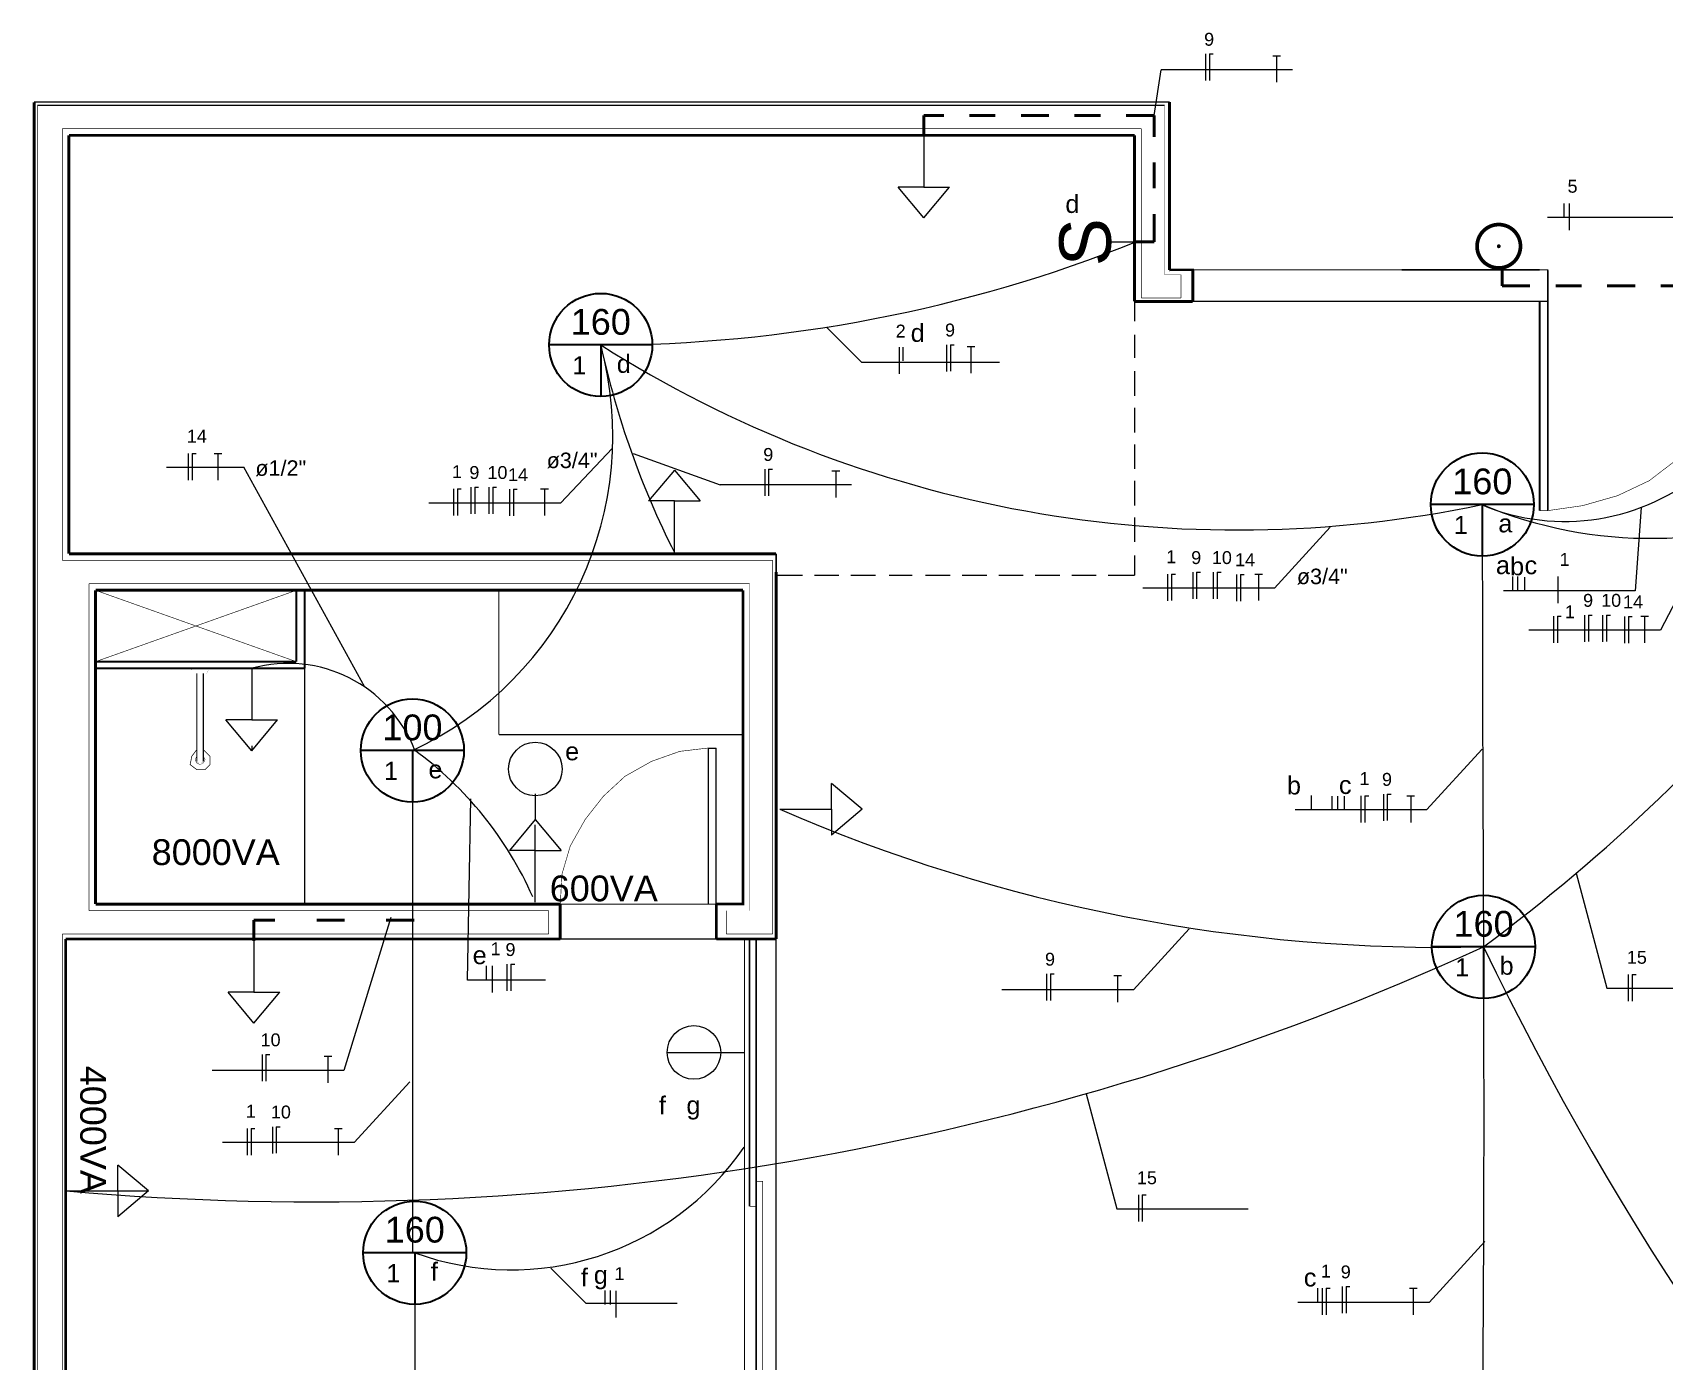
# Model space of a CAD drawing. Header units: millimetres. Extents: x 2082 to 2109.3, y 1288.2 to 1299.8.
# Drawn here: x 2082.07 to 2088.39, y 1293.4 to 1298.55 of the extents above; entities that cross this region are included whole.
import ezdxf

# ---------------------------------------------------------------- set-up
doc = ezdxf.new("R2010")
doc.units = ezdxf.units.MM
doc.header["$LTSCALE"] = 0.009
for name, pattern in [('atContinuous2', [0]), ('Parede', [30, 12, -18]), ('Piso', [18, 12, -3, 0, -3])]:
    doc.linetypes.add(name, pattern=pattern)
doc.layers.get('0').update_dxf_attribs({"color": 255, "lineweight": 5})
for name, color, linetype, lineweight in [('Circuitos', 30, 'Continuous', 5), ('Dados', 2, 'Continuous', 30), ('Dutos_Parede', 130, 'Parede', 5), ('Dutos_Piso', 140, 'Piso', 5), ('Dutos_Teto', 150, 'Continuous', 5), ('Iluminação', 3, 'Continuous', 30), ('Tomadas', 10, 'Continuous', 5)]:
    doc.layers.add(name, color=color, linetype=linetype, lineweight=lineweight)
doc.layers.add('Legenda', color=253, linetype='Continuous')
doc.styles.get("Standard").update_dxf_attribs({"font": 'Arial'})

msp = doc.modelspace()

# ---------------------------------------------------------------- linework, layer by layer
for p, q in [((2083.052554, 1298.278902), (2082.070924, 1298.278902)), ((2082.72552, 1298.266024), (2082.083852, 1298.266024)), ((2083.8308, 1298.266024), (2082.72552, 1298.266024)), ((2083.576839, 1298.278902), (2083.052554, 1298.278902)), ((2086.47506, 1298.278902), (2083.576839, 1298.278902)), ((2085.78243, 1298.266024), (2083.8308, 1298.266024)), ((2086.455743, 1298.266024), (2085.78243, 1298.266024)), ((2087.910894, 1297.628591), (2087.37648, 1297.628591)), ((2087.37648, 1297.628591), (2087.910894, 1297.628591)), ((2087.910894, 1297.628591), (2087.37648, 1297.628591))]:
    msp.add_line(p, q)
at = {"color": 0, "linetype": 'atContinuous2'}
for p, q in [((2084.685095, 1295.77424), (2084.685095, 1295.169)), ((2084.685095, 1295.77424), (2084.717289, 1295.77424)), ((2084.717289, 1295.169), (2084.717289, 1295.77424))]:
    msp.add_line(p, q, dxfattribs=at)
at = {"color": 0, "flags": 128}
for points, const_width in [([(2082.070975, 1298.278342), (2082.070975, 1292.522686)], 0.011364), ([(2086.47506, 1297.628591), (2086.47506, 1298.278902)], 0.011364), ([(2082.083852, 1298.264936), (2082.083852, 1295.053103)], 0.002273), ([(2086.455743, 1297.609275), (2086.455743, 1298.266024)], 0.002273), ([(2082.180433, 1298.175882), (2082.180433, 1296.501815)], 0.002273), ([(2086.365601, 1298.175882), (2082.180433, 1298.175882)], 0.002273), ([(2082.206188, 1298.150127), (2082.206188, 1296.52757)], 0.011364), ([(2086.339846, 1298.150127), (2082.206188, 1298.150127)], 0.011364), ([(2086.339846, 1297.506255), (2086.339846, 1298.150127)], 0.011364), ([(2086.365601, 1297.519133), (2086.365601, 1298.175882)], 0.002273), ([(2086.455743, 1297.609275), (2086.520131, 1297.609275)], 0.002273), ([(2086.47506, 1297.628591), (2086.565202, 1297.628591)], 0.009014), ([(2086.565202, 1297.506255), (2086.565202, 1297.628591), (2086.47506, 1297.628591)], 0.009014), ([(2086.47506, 1297.628591), (2086.47506, 1297.622152)], 0.000644), ([(2086.47506, 1297.628591), (2086.47506, 1297.622152)], 0.000644), ([(2086.520131, 1297.519133), (2086.520131, 1297.609275)], 0.002273), ([(2086.565202, 1297.506255), (2086.565202, 1297.628591)], 0.011364), ([(2087.37648, 1297.628591), (2086.565202, 1297.628591)], 0.004546), ([(2087.37648, 1297.628591), (2087.945142, 1297.628591)], 0.004546), ([(2087.943088, 1297.626855), (2087.943088, 1296.694977)], 0.006819), ([(2086.339846, 1297.506255), (2086.565202, 1297.506255)], 0.011364), ([(2086.339846, 1297.506255), (2086.339846, 1297.428991)], 0.004546), ([(2086.365601, 1297.519133), (2086.520131, 1297.519133)], 0.002273), ([(2086.565202, 1297.506255), (2087.37648, 1297.506255)], 0.004546), ([(2087.945142, 1297.506255), (2087.37648, 1297.506255)], 0.004546), ([(2087.910894, 1297.506255), (2087.910894, 1296.694977)], 0.006819), ([(2087.943088, 1296.694977), (2088.078301, 1296.714293), (2088.213514, 1296.752925), (2088.33585, 1296.810874), (2088.445308, 1296.894577), (2088.541889, 1296.991158), (2088.619153, 1297.107055), (2088.677102, 1297.235829), (2088.709295, 1297.364603), (2088.722173, 1297.506255)], 0.002273), ([(2086.339846, 1297.377481), (2086.339846, 1297.287339)], 0.004546), ([(2086.339846, 1297.235829), (2086.339846, 1297.139248)], 0.004546), ([(2086.339846, 1297.094177), (2086.339846, 1296.997596)], 0.004546), ([(2086.339846, 1296.952525), (2086.339846, 1296.855945)], 0.004546), ([(2086.339846, 1296.810874), (2086.339846, 1296.714293)], 0.004546), ([(2086.339846, 1296.669222), (2086.339846, 1296.572641)], 0.004546), ([(2087.943088, 1296.694977), (2087.910894, 1296.694977)], 0.003219), ([(2084.949083, 1296.52757), (2082.206188, 1296.52757)], 0.011364), ([(2084.949083, 1296.52757), (2084.949083, 1296.456744)], 0.007083), ([(2086.339846, 1296.521131), (2086.339846, 1296.443867)], 0.004546), ([(2084.936205, 1296.501815), (2082.180433, 1296.501815)], 0.002273), ([(2084.936205, 1296.501815), (2084.936205, 1295.053103)], 0.002273), ([(2084.949083, 1296.456744), (2084.949083, 1295.033787)], 0.011364), ([(2084.949083, 1296.443867), (2085.052102, 1296.443867)], 0.004546), ([(2085.097173, 1296.443867), (2085.193754, 1296.443867)], 0.004546), ([(2085.238825, 1296.443867), (2085.335406, 1296.443867)], 0.004546), ([(2085.386916, 1296.443867), (2085.477058, 1296.443867)], 0.004546), ([(2085.528568, 1296.443867), (2085.625148, 1296.443867)], 0.004546), ([(2085.67022, 1296.443867), (2085.7668, 1296.443867)], 0.004546), ([(2085.811871, 1296.443867), (2085.908452, 1296.443867)], 0.004546), ([(2085.953523, 1296.443867), (2086.050104, 1296.443867)], 0.004546), ([(2086.095175, 1296.443867), (2086.191756, 1296.443867)], 0.004546), ([(2086.236827, 1296.443867), (2086.339846, 1296.443867)], 0.004546), ([(2082.283453, 1296.411673), (2082.283453, 1295.143245)], 0.002273), ([(2084.846063, 1296.411673), (2082.283453, 1296.411673)], 0.002273), ([(2082.309208, 1296.385918), (2082.309208, 1295.169)], 0.011364), ([(2084.820308, 1296.385918), (2082.309208, 1296.385918)], 0.011364), ([(2083.088293, 1296.109053), (2082.309208, 1296.385918)], 0.002273), ([(2083.088293, 1296.385918), (2082.309208, 1296.109053)], 0.002273), ([(2083.088293, 1296.109053), (2082.309208, 1296.385918)], 0.002273), ([(2083.088293, 1296.385918), (2082.309208, 1296.109053)], 0.002273), ([(2083.088293, 1296.385918), (2083.088293, 1296.109053)], 0.006819), ([(2083.120486, 1296.385918), (2083.120486, 1296.083298)], 0.006819), ([(2083.873817, 1295.825749), (2083.873817, 1296.385918)], 0.004546), ([(2084.717289, 1295.169), (2084.820308, 1295.169), (2084.820308, 1296.385918)], 0.010302), ([(2084.846063, 1296.411673), (2084.846063, 1295.143245)], 0.002273), ([(2082.309208, 1296.109053), (2083.088293, 1296.109053)], 0.006819), ([(2082.309208, 1296.083298), (2083.120486, 1296.083298)], 0.006819), ([(2082.682653, 1296.076859), (2082.682653, 1296.083298), (2082.747041, 1296.083298), (2082.747041, 1296.076859), (2082.740602, 1296.063982), (2082.695531, 1296.063982), (2082.682653, 1296.076859)], 0.000644), ([(2082.70197, 1295.72273), (2082.70197, 1296.063982)], 0.004546), ([(2082.727724, 1296.063982), (2082.727724, 1295.72273)], 0.004546), ([(2083.120486, 1296.083298), (2083.120486, 1295.169)], 0.004546), ([(2083.120486, 1296.083298), (2083.120486, 1295.169)], 0.004546), ([(2083.873817, 1295.825749), (2084.820308, 1295.825749)], 0.004546), ([(2083.873817, 1295.825749), (2084.820308, 1295.825749)], 0.004546), ([(2082.70197, 1295.767801), (2082.682653, 1295.742046), (2082.676215, 1295.709852), (2082.70197, 1295.690536), (2082.734163, 1295.690536), (2082.753479, 1295.709852), (2082.753479, 1295.742046), (2082.727724, 1295.767801)], 0.002732), ([(2084.685095, 1295.77424), (2084.575637, 1295.761362), (2084.466179, 1295.72273), (2084.363159, 1295.664781), (2084.279456, 1295.587517), (2084.20863, 1295.497375), (2084.150682, 1295.394355), (2084.118488, 1295.284897), (2084.112049, 1295.169)], 0.002273), ([(2082.70197, 1295.742046), (2082.695531, 1295.729169), (2082.70197, 1295.716291), (2082.714847, 1295.709852), (2082.727724, 1295.716291), (2082.734163, 1295.729169), (2082.727724, 1295.742046)], 0.00144), ([(2082.70197, 1295.72273), (2082.708408, 1295.716291), (2082.721286, 1295.716291), (2082.727724, 1295.72273)], 0.000911), ([(2084.066978, 1295.143245), (2082.283453, 1295.143245)], 0.002273), ([(2084.112049, 1295.169), (2082.309208, 1295.169)], 0.011364), ([(2084.112049, 1295.169), (2082.309208, 1295.169)], 0.011364), ([(2084.112049, 1295.169), (2083.171996, 1295.169)], 0.011364), ([(2084.112049, 1295.169), (2083.171996, 1295.169)], 0.011364), ([(2084.066978, 1295.053103), (2084.066978, 1295.143245)], 0.002273), ([(2084.112049, 1295.033787), (2084.112049, 1295.169)], 0.011364), ([(2084.112049, 1295.033787), (2084.112049, 1295.169)], 0.011364), ([(2084.717289, 1295.169), (2084.112049, 1295.169)], 0.004546), ([(2084.717289, 1295.169), (2084.112049, 1295.169)], 0.004546), ([(2084.717289, 1295.169), (2084.717289, 1295.033787)], 0.011364), ([(2084.717289, 1295.169), (2084.717289, 1295.033787)], 0.011364), ([(2084.755921, 1295.143245), (2084.755921, 1295.053103)], 0.002273), ([(2082.083852, 1295.053103), (2082.083852, 1292.509809)], 0.002273), ([(2082.180433, 1295.053103), (2082.180433, 1292.509809)], 0.002273), ([(2084.066978, 1295.053103), (2082.180433, 1295.053103)], 0.002273), ([(2084.936205, 1295.053103), (2084.755921, 1295.053103)], 0.002273), ([(2082.193311, 1295.033787), (2082.193311, 1292.522686)], 0.011364), ([(2084.112049, 1295.033787), (2082.193311, 1295.033787)], 0.011364), ([(2084.112049, 1295.033787), (2082.193311, 1295.033787)], 0.011364), ([(2084.112049, 1295.033787), (2084.717289, 1295.033787)], 0.004546), ([(2084.112049, 1295.033787), (2084.717289, 1295.033787)], 0.004546), ([(2084.949083, 1295.033787), (2084.717289, 1295.033787)], 0.011364), ([(2084.826747, 1295.033787), (2084.826747, 1292.889693)], 0.004546), ([(2084.846063, 1293.997153), (2084.846063, 1295.033787)], 0.006819), ([(2084.871818, 1293.00559), (2084.871818, 1295.033787)], 0.006819), ([(2084.949083, 1295.033787), (2084.949083, 1292.889693)], 0.004546), ([(2084.871818, 1294.093734), (2084.897573, 1294.093734), (2084.897573, 1292.065537)], 0.002575), ([(2084.846063, 1293.997153), (2084.871818, 1293.997153)], 0.002575)]:
    msp.add_lwpolyline(points, dxfattribs=dict(at, const_width=const_width))
at = {"layer": 'Circuitos', "linetype": 'Continuous'}
for p, q in [((2086.615142, 1298.465843), (2086.615142, 1298.362418)), ((2086.630142, 1298.465843), (2086.630142, 1298.412647)), ((2086.630142, 1298.465843), (2086.645142, 1298.465843)), ((2086.630142, 1298.412647), (2086.630142, 1298.362647)), ((2086.875771, 1298.459082), (2086.905771, 1298.459082)), ((2086.890771, 1298.459082), (2086.890771, 1298.405886)), ((2086.415142, 1298.226855), (2086.442296, 1298.404302)), ((2086.952245, 1298.404302), (2086.442296, 1298.404302)), ((2086.890771, 1298.405886), (2086.890771, 1298.355886)), ((2088.004866, 1297.885843), (2088.004866, 1297.83413)), ((2088.024866, 1297.885843), (2088.024866, 1297.782418)), ((2087.941003, 1297.832647), (2088.450953, 1297.832647)), ((2085.145142, 1297.406855), (2085.281003, 1297.271063)), ((2085.610142, 1297.338396), (2085.610142, 1297.234971)), ((2085.625142, 1297.338396), (2085.625142, 1297.2852)), ((2085.625142, 1297.338396), (2085.640142, 1297.338396)), ((2085.690142, 1297.331635), (2085.720142, 1297.331635)), ((2085.705142, 1297.331635), (2085.705142, 1297.278439)), ((2085.281003, 1297.271063), (2085.815142, 1297.271063)), ((2085.426221, 1297.328729), (2085.426221, 1297.225304)), ((2085.441221, 1297.328729), (2085.441221, 1297.275533)), ((2085.625142, 1297.2852), (2085.625142, 1297.2352)), ((2085.705142, 1297.278439), (2085.705142, 1297.228439)), ((2082.669004, 1296.916735), (2082.669004, 1296.81331)), ((2082.684004, 1296.916735), (2082.684004, 1296.863539)), ((2082.684004, 1296.916735), (2082.699004, 1296.916735)), ((2082.769004, 1296.916735), (2082.799004, 1296.916735)), ((2082.784004, 1296.916735), (2082.784004, 1296.863539)), ((2084.315142, 1296.936855), (2084.112245, 1296.724302)), ((2084.395142, 1296.916855), (2084.732296, 1296.794302)), ((2082.585142, 1296.863539), (2082.884004, 1296.863539)), ((2082.684004, 1296.863539), (2082.684004, 1296.813539)), ((2082.784004, 1296.863539), (2082.784004, 1296.813539)), ((2083.354274, 1296.010171), (2082.884004, 1296.863539)), ((2084.905142, 1296.855843), (2084.905142, 1296.752418)), ((2084.920142, 1296.855843), (2084.920142, 1296.802647)), ((2084.920142, 1296.855843), (2084.935142, 1296.855843)), ((2085.165771, 1296.849082), (2085.195771, 1296.849082)), ((2085.180771, 1296.849082), (2085.180771, 1296.795886)), ((2083.697831, 1296.779082), (2083.697831, 1296.675656)), ((2083.712831, 1296.779082), (2083.712831, 1296.725886)), ((2083.712831, 1296.779082), (2083.727831, 1296.779082)), ((2083.765142, 1296.785843), (2083.765142, 1296.682418)), ((2083.780142, 1296.785843), (2083.780142, 1296.732647)), ((2083.780142, 1296.785843), (2083.795142, 1296.785843)), ((2083.835142, 1296.785843), (2083.835142, 1296.682418)), ((2083.850142, 1296.785843), (2083.850142, 1296.732647)), ((2083.850142, 1296.785843), (2083.865142, 1296.785843)), ((2083.915142, 1296.777498), (2083.915142, 1296.674072)), ((2083.930142, 1296.777498), (2083.930142, 1296.724302)), ((2083.930142, 1296.777498), (2083.945142, 1296.777498)), ((2084.035771, 1296.779082), (2084.065771, 1296.779082)), ((2084.050771, 1296.779082), (2084.050771, 1296.725886)), ((2085.242245, 1296.794302), (2084.732296, 1296.794302)), ((2084.920142, 1296.802647), (2084.920142, 1296.752647)), ((2085.180771, 1296.795886), (2085.180771, 1296.745886)), ((2084.112245, 1296.724302), (2083.602296, 1296.724302)), ((2083.712831, 1296.725886), (2083.712831, 1296.675886)), ((2083.780142, 1296.732647), (2083.780142, 1296.682647)), ((2083.850142, 1296.732647), (2083.850142, 1296.682647)), ((2083.930142, 1296.724302), (2083.930142, 1296.674302)), ((2084.050771, 1296.725886), (2084.050771, 1296.675886)), ((2088.305142, 1296.706855), (2088.280867, 1296.384108)), ((2087.098107, 1296.630094), (2086.882245, 1296.394302)), ((2088.575142, 1296.606855), (2088.37928, 1296.231063)), ((2086.467831, 1296.449082), (2086.467831, 1296.345656)), ((2086.482831, 1296.449082), (2086.482831, 1296.395886)), ((2086.482831, 1296.449082), (2086.497831, 1296.449082)), ((2086.565142, 1296.455843), (2086.565142, 1296.352418)), ((2086.580142, 1296.455843), (2086.580142, 1296.402647)), ((2086.580142, 1296.455843), (2086.595142, 1296.455843)), ((2086.645142, 1296.455843), (2086.645142, 1296.352418)), ((2086.660142, 1296.455843), (2086.660142, 1296.402647)), ((2086.660142, 1296.455843), (2086.675142, 1296.455843)), ((2086.735142, 1296.447498), (2086.735142, 1296.344072)), ((2086.750142, 1296.447498), (2086.750142, 1296.394302)), ((2086.750142, 1296.447498), (2086.765142, 1296.447498)), ((2086.805771, 1296.449082), (2086.835771, 1296.449082)), ((2086.820771, 1296.449082), (2086.820771, 1296.395886)), ((2086.882245, 1296.394302), (2086.372296, 1296.394302)), ((2086.482831, 1296.395886), (2086.482831, 1296.345886)), ((2086.580142, 1296.402647), (2086.580142, 1296.352647)), ((2086.660142, 1296.402647), (2086.660142, 1296.352647)), ((2086.750142, 1296.394302), (2086.750142, 1296.344302)), ((2086.820771, 1296.395886), (2086.820771, 1296.345886)), ((2088.280867, 1296.384108), (2087.770918, 1296.384108)), ((2087.805142, 1296.440051), (2087.805142, 1296.386855)), ((2087.825142, 1296.440051), (2087.825142, 1296.386855)), ((2087.852352, 1296.437304), (2087.852352, 1296.384108)), ((2087.98107, 1296.438888), (2087.98107, 1296.335463)), ((2087.964866, 1296.285843), (2087.964866, 1296.182418)), ((2087.979866, 1296.285843), (2087.979866, 1296.232647)), ((2087.979866, 1296.285843), (2087.994866, 1296.285843)), ((2088.085142, 1296.290051), (2088.085142, 1296.186626)), ((2088.100142, 1296.290051), (2088.100142, 1296.236855)), ((2088.100142, 1296.290051), (2088.115142, 1296.290051)), ((2088.155142, 1296.290051), (2088.155142, 1296.186626)), ((2088.170142, 1296.290051), (2088.170142, 1296.236855)), ((2088.170142, 1296.290051), (2088.185142, 1296.290051)), ((2088.240142, 1296.284259), (2088.240142, 1296.180834)), ((2088.255142, 1296.284259), (2088.255142, 1296.231063)), ((2088.255142, 1296.284259), (2088.270142, 1296.284259)), ((2088.302806, 1296.285843), (2088.332806, 1296.285843)), ((2088.317806, 1296.285843), (2088.317806, 1296.232647)), ((2088.37928, 1296.231063), (2087.869331, 1296.231063)), ((2087.979866, 1296.232647), (2087.979866, 1296.182647)), ((2088.100142, 1296.236855), (2088.100142, 1296.186855)), ((2088.170142, 1296.236855), (2088.170142, 1296.186855)), ((2088.255142, 1296.231063), (2088.255142, 1296.181063)), ((2088.317806, 1296.232647), (2088.317806, 1296.182647)), ((2087.688107, 1295.770094), (2087.472245, 1295.534302)), ((2083.752296, 1294.874302), (2083.765142, 1295.576855)), ((2087.025142, 1295.590051), (2087.025142, 1295.536855)), ((2087.104768, 1295.587498), (2087.104768, 1295.534302)), ((2087.127295, 1295.587498), (2087.127295, 1295.534302)), ((2087.152324, 1295.587498), (2087.152324, 1295.534302)), ((2087.21771, 1295.589082), (2087.21771, 1295.485656)), ((2087.23271, 1295.589082), (2087.23271, 1295.535886)), ((2087.23271, 1295.589082), (2087.24771, 1295.589082)), ((2087.305022, 1295.595843), (2087.305022, 1295.492418)), ((2087.320022, 1295.595843), (2087.320022, 1295.542647)), ((2087.320022, 1295.595843), (2087.335022, 1295.595843)), ((2087.395771, 1295.589082), (2087.425771, 1295.589082)), ((2087.410771, 1295.589082), (2087.410771, 1295.535886)), ((2087.472245, 1295.534302), (2086.962296, 1295.534302)), ((2087.23271, 1295.535886), (2087.23271, 1295.485886)), ((2087.320022, 1295.542647), (2087.320022, 1295.492647)), ((2087.410771, 1295.535886), (2087.410771, 1295.485886)), ((2088.05215, 1295.288591), (2088.171004, 1294.842648)), ((2083.455142, 1295.116855), (2083.272245, 1294.524302)), ((2086.551003, 1295.072647), (2086.335142, 1294.836855)), ((2083.825142, 1294.930051), (2083.825142, 1294.876855)), ((2083.847831, 1294.929082), (2083.847831, 1294.825656)), ((2083.905142, 1294.935843), (2083.905142, 1294.832418)), ((2083.920142, 1294.935843), (2083.920142, 1294.882647)), ((2083.920142, 1294.935843), (2083.935142, 1294.935843)), ((2084.055142, 1294.874302), (2083.752296, 1294.874302)), ((2083.920142, 1294.882647), (2083.920142, 1294.832647)), ((2085.998039, 1294.898396), (2085.998039, 1294.794971)), ((2086.013039, 1294.898396), (2086.013039, 1294.8452)), ((2086.013039, 1294.898396), (2086.028039, 1294.898396)), ((2086.258668, 1294.891635), (2086.288668, 1294.891635)), ((2086.273668, 1294.891635), (2086.273668, 1294.838439)), ((2088.254866, 1294.895844), (2088.254866, 1294.792418)), ((2088.269866, 1294.895844), (2088.269866, 1294.842648)), ((2088.269866, 1294.895844), (2088.284866, 1294.895844)), ((2086.335142, 1294.836855), (2085.825193, 1294.836855)), ((2086.013039, 1294.8452), (2086.013039, 1294.7952)), ((2086.273668, 1294.838439), (2086.273668, 1294.788439)), ((2088.171004, 1294.842648), (2088.680953, 1294.842648)), ((2088.269866, 1294.842648), (2088.269866, 1294.792648)), ((2082.955142, 1294.585843), (2082.955142, 1294.482418)), ((2082.970142, 1294.585843), (2082.970142, 1294.532647)), ((2082.970142, 1294.585843), (2082.985142, 1294.585843)), ((2083.195771, 1294.579082), (2083.225771, 1294.579082)), ((2083.210771, 1294.579082), (2083.210771, 1294.525886)), ((2083.272245, 1294.524302), (2082.762296, 1294.524302)), ((2082.970142, 1294.532647), (2082.970142, 1294.482647)), ((2083.210771, 1294.525886), (2083.210771, 1294.475886)), ((2083.528107, 1294.480094), (2083.312245, 1294.244302)), ((2086.151735, 1294.433774), (2086.270589, 1293.987831)), ((2082.897831, 1294.299082), (2082.897831, 1294.195656)), ((2082.912831, 1294.299082), (2082.912831, 1294.245886)), ((2082.912831, 1294.299082), (2082.927831, 1294.299082)), ((2082.995142, 1294.305843), (2082.995142, 1294.202418)), ((2083.010142, 1294.305843), (2083.010142, 1294.252647)), ((2083.010142, 1294.305843), (2083.025142, 1294.305843)), ((2083.235771, 1294.299082), (2083.265771, 1294.299082)), ((2083.250771, 1294.299082), (2083.250771, 1294.245886)), ((2083.312245, 1294.244302), (2082.802296, 1294.244302)), ((2082.912831, 1294.245886), (2082.912831, 1294.195886)), ((2083.010142, 1294.252647), (2083.010142, 1294.202647)), ((2083.250771, 1294.245886), (2083.250771, 1294.195886)), ((2086.354451, 1294.041027), (2086.354451, 1293.937602)), ((2086.369451, 1294.041027), (2086.369451, 1293.987831)), ((2086.369451, 1294.041027), (2086.384451, 1294.041027)), ((2086.270589, 1293.987831), (2086.780538, 1293.987831)), ((2086.369451, 1293.987831), (2086.369451, 1293.937831)), ((2087.698107, 1293.860094), (2087.482245, 1293.624302)), ((2084.075142, 1293.756855), (2084.211003, 1293.621063)), ((2084.285142, 1293.670051), (2084.285142, 1293.616855)), ((2084.305142, 1293.670051), (2084.305142, 1293.616855)), ((2084.327831, 1293.669082), (2084.327831, 1293.565656)), ((2087.049063, 1293.680051), (2087.049063, 1293.626855)), ((2087.067831, 1293.679082), (2087.067831, 1293.575656)), ((2087.082831, 1293.679082), (2087.082831, 1293.625886)), ((2087.082831, 1293.679082), (2087.097831, 1293.679082)), ((2087.145142, 1293.685843), (2087.145142, 1293.582418)), ((2087.160142, 1293.685843), (2087.160142, 1293.632647)), ((2087.160142, 1293.685843), (2087.175142, 1293.685843)), ((2087.405771, 1293.679082), (2087.435771, 1293.679082)), ((2087.420771, 1293.679082), (2087.420771, 1293.625886)), ((2084.211003, 1293.621063), (2084.565142, 1293.621063)), ((2087.482245, 1293.624302), (2086.972296, 1293.624302)), ((2087.082831, 1293.625886), (2087.082831, 1293.575886)), ((2087.160142, 1293.632647), (2087.160142, 1293.582647)), ((2087.420771, 1293.625886), (2087.420771, 1293.575886))]:
    msp.add_line(p, q, dxfattribs=at)
at = {"layer": 'Dutos_Parede', "lineweight": 50}
for p, q in [((2083.545142, 1295.106855), (2082.923554, 1295.106855)), ((2082.923554, 1295.106855), (2082.923554, 1295.026855))]:
    msp.add_line(p, q, dxfattribs=at)
at = {"layer": 'Dutos_Piso', "lineweight": 50}
for p, q in [((2086.415142, 1298.226855), (2085.5222, 1298.226855)), ((2085.5222, 1298.226855), (2085.5222, 1298.14963)), ((2086.415142, 1297.736855), (2086.415142, 1298.226855)), ((2086.345142, 1297.736855), (2086.415142, 1297.736855)), ((2087.765142, 1297.636855), (2087.765142, 1297.566855)), ((2087.765142, 1297.566855), (2088.915142, 1297.566855))]:
    msp.add_line(p, q, dxfattribs=at)
at = {"layer": 'Dutos_Teto', "lineweight": 9}
for p, q in [((2083.538464, 1295.764716), (2083.538464, 1293.816855)), ((2083.547463, 1293.816855), (2083.547463, 1292.056855))]:
    msp.add_line(p, q, dxfattribs=at)
for centre, radius, start, end in [((2084.268925, 1302.930617), 5.593375, 270, 291.789163), ((2088.33906, 1298.265667), 1.67832, 247.19121, 341.44534), ((2083.318741, 1300.870578), 7.318725, 306.706635, 334.602522), ((2082.96753, 1296.985841), 1.348002, 295.05832, 15.110592), ((2086.739196, 1301.231513), 4.61168, 237.611622, 281.878464), ((2087.576867, 1298.058918), 3.38575, 192.307077, 206.800363), ((2088.008265, 1297.488889), 0.835787, 247.256228, 310.868474), ((2392.546466, 1296.718586), 304.858018, 180, 180.322413), ((2083.056255, 1295.575619), 0.526926, 21.030758, 105.533655), ((2082.72147, 1294.631523), 1.402646, 23.768794, 54.039483), ((2087.537784, 1301.453096), 6.451861, 246.488795, 271.380967), ((2083.157137, 1304.913615), 10.899297, 264.936361, 294.594041), ((1969.197506, 1294.336306), 118.497645, 359.390587, 0.322413), ((2098.453205, 1300.189344), 11.944587, 205.733847, 240.00816), ((2083.922475, 1294.845415), 1.094791, 249.968234, 325.597549)]:
    msp.add_arc(centre, radius, start, end, dxfattribs=at)
at = {"layer": 'Iluminação'}
for p, q in [((2084.468925, 1297.337242), (2084.068925, 1297.337242)), ((2084.268925, 1297.337242), (2084.268925, 1297.137242)), ((2087.888448, 1296.718586), (2087.488448, 1296.718586)), ((2087.688448, 1296.718586), (2087.688448, 1296.518586)), ((2083.738464, 1295.764716), (2083.338464, 1295.764716)), ((2083.538464, 1295.764716), (2083.538464, 1295.564716)), ((2087.893275, 1295.003109), (2087.493275, 1295.003109)), ((2087.693275, 1295.003109), (2087.693275, 1294.803109)), ((2083.747463, 1293.816855), (2083.347463, 1293.816855)), ((2083.547463, 1293.816855), (2083.547463, 1293.616855))]:
    msp.add_line(p, q, dxfattribs=at)
for centre in [(2084.268925, 1297.337242), (2087.688448, 1296.718586), (2083.538464, 1295.764716), (2087.693275, 1295.003109), (2083.547463, 1293.816855)]:
    msp.add_circle(centre, 0.2, dxfattribs=at)
at = {"layer": 'Legenda', "color": 1, "lineweight": 0}
for p, q in [((2084.015142, 1295.588932), (2084.015142, 1295.496532)), ((2084.526447, 1294.593877), (2084.826747, 1294.593877))]:
    msp.add_line(p, q, dxfattribs=at)
for centre in [(2084.015142, 1295.692882), (2084.630397, 1294.593877)]:
    msp.add_circle(centre, 0.10395, dxfattribs=at)
at = {"layer": 'Tomadas'}
for p, q in [((2085.5222, 1298.14963), (2085.5222, 1297.94963)), ((2085.5222, 1297.94963), (2085.4222, 1297.94963)), ((2085.5222, 1297.829953), (2085.4222, 1297.94963)), ((2085.5222, 1297.94963), (2085.6222, 1297.94963)), ((2085.5222, 1297.829953), (2085.6222, 1297.94963)), ((2086.245142, 1297.736855), (2086.345142, 1297.736855)), ((2084.554805, 1296.852017), (2084.454805, 1296.732341)), ((2084.554805, 1296.852017), (2084.654805, 1296.732341)), ((2084.554805, 1296.732341), (2084.454805, 1296.732341)), ((2084.554805, 1296.532341), (2084.554805, 1296.732341)), ((2084.554805, 1296.732341), (2084.654805, 1296.732341)), ((2082.915142, 1296.083298), (2082.915142, 1295.883298)), ((2082.915142, 1295.883298), (2082.815142, 1295.883298)), ((2082.915142, 1295.763622), (2082.815142, 1295.883298)), ((2082.915142, 1295.883298), (2083.015142, 1295.883298)), ((2082.915142, 1295.763622), (2083.015142, 1295.883298)), ((2082.915142, 1295.783298), (2082.915142, 1295.763622)), ((2085.163953, 1295.536855), (2085.163953, 1295.636855)), ((2085.28363, 1295.536855), (2085.163953, 1295.636855)), ((2084.015142, 1295.596532), (2084.015142, 1295.496532)), ((2084.015142, 1295.496532), (2083.915142, 1295.376855)), ((2084.015142, 1295.496532), (2084.115142, 1295.376855)), ((2084.963953, 1295.536855), (2085.163953, 1295.536855)), ((2085.163953, 1295.536855), (2085.163953, 1295.436855)), ((2085.28363, 1295.536855), (2085.163953, 1295.436855)), ((2084.015142, 1295.376855), (2084.015142, 1295.476855)), ((2084.015142, 1295.376855), (2083.915142, 1295.376855)), ((2084.015142, 1295.176855), (2084.015142, 1295.376855)), ((2084.015142, 1295.376855), (2084.115142, 1295.376855)), ((2082.923554, 1295.026855), (2082.923554, 1294.826855)), ((2082.923554, 1294.826855), (2082.823554, 1294.826855)), ((2082.923554, 1294.707178), (2082.823554, 1294.826855)), ((2082.923554, 1294.826855), (2083.023554, 1294.826855)), ((2082.923554, 1294.707178), (2083.023554, 1294.826855)), ((2082.395142, 1294.056855), (2082.395142, 1294.156855)), ((2082.514818, 1294.056855), (2082.395142, 1294.156855)), ((2082.195142, 1294.056855), (2082.395142, 1294.056855)), ((2082.395142, 1294.056855), (2082.395142, 1293.956855)), ((2082.395142, 1294.056855), (2082.495142, 1294.056855)), ((2082.514818, 1294.056855), (2082.395142, 1293.956855)), ((2082.495142, 1294.056855), (2082.514818, 1294.056855))]:
    msp.add_line(p, q, dxfattribs=at)
at = {"layer": 'Tomadas', "linetype": 'Continuous', "const_width": 0.014437, "flags": 128}
msp.add_lwpolyline([(2087.668113, 1297.720025, 1), (2087.836543, 1297.720025, 1)], format="xyb", close=True, dxfattribs=at)
at = {"layer": 'Tomadas', "linetype": 'Continuous', "const_width": 0.007518}
msp.add_lwpolyline([(2087.748569, 1297.720025, 1), (2087.756087, 1297.720025, 1)], format="xyb", close=True, dxfattribs=at)

# ---------------------------------------------------------------- texts
at = {"layer": 'Circuitos', "linetype": 'Continuous'}
for s, p in [('9', (2086.60938, 1298.497684)), ('5', (2088.019104, 1297.927684)), ('2', (2085.413042, 1297.366086)), ('9', (2085.60438, 1297.370238)), ('14', (2082.663242, 1296.958576)), ('9', (2084.89938, 1296.887684)), ('1', (2083.692069, 1296.820923)), ('9', (2083.75938, 1296.817684)), ('10', (2083.82938, 1296.817684)), ('14', (2083.90938, 1296.809339)), ('1', (2086.462069, 1296.490923)), ('9', (2086.55938, 1296.487684)), ('10', (2086.63938, 1296.487684)), ('14', (2086.72938, 1296.479339)), ('1', (2087.988639, 1296.480729)), ('1', (2088.009104, 1296.277684)), ('9', (2088.07938, 1296.321892)), ('10', (2088.14938, 1296.321892)), ('14', (2088.23438, 1296.3161)), ('1', (2087.211949, 1295.630923)), ('9', (2087.29926, 1295.627684)), ('1', (2083.842069, 1294.970923)), ('9', (2083.89938, 1294.967684)), ('9', (2085.992277, 1294.930238)), ('15', (2088.249105, 1294.937685)), ('10', (2082.94938, 1294.617684)), ('1', (2082.892069, 1294.340923)), ('10', (2082.98938, 1294.337684)), ('15', (2086.34869, 1294.082868)), ('1', (2084.322069, 1293.710923)), ('1', (2087.062069, 1293.720923)), ('9', (2087.13938, 1293.717684))]:
    msp.add_text(s, height=0.05, dxfattribs=at).set_placement(p)
at = {"layer": 'Circuitos'}
for s, p in [('ø1/2"', (2082.929071, 1296.829849)), ('ø3/4"', (2084.059071, 1296.859849)), ('ø3/4"', (2086.969071, 1296.409849))]:
    msp.add_text(s, height=0.06, dxfattribs=at).set_placement(p)
at = {"layer": 'Dados'}
for s, height, p in [('d', 0.07, (2086.071221, 1297.84919)), ('160', 0.1, (2084.152538, 1297.376834)), ('d', 0.07, (2085.471221, 1297.34919)), ('1', 0.07, (2084.158808, 1297.223283)), ('d', 0.07, (2084.331221, 1297.22919)), ('160', 0.1, (2087.572061, 1296.758178)), ('1', 0.07, (2087.578332, 1296.604627)), ('a', 0.07, (2087.750744, 1296.610534)), ('b', 0.07, (2087.796318, 1296.444166)), ('a', 0.07, (2087.741308, 1296.448624)), ('c', 0.07, (2087.852352, 1296.4481)), ('100', 0.1, (2083.422077, 1295.804308)), ('e', 0.07, (2084.13076, 1295.726664)), ('1', 0.07, (2083.428347, 1295.650757)), ('e', 0.07, (2083.60076, 1295.656664)), ('b', 0.07, (2086.930662, 1295.594166)), ('c', 0.07, (2087.132301, 1295.596133)), ('160', 0.1, (2087.576888, 1295.042701)), ('e', 0.07, (2083.772116, 1294.936133)), ('1', 0.07, (2087.583158, 1294.889149)), ('b', 0.07, (2087.755571, 1294.895056)), ('f', 0.07, (2084.494357, 1294.353396)), ('g', 0.07, (2084.601295, 1294.354166)), ('160', 0.1, (2083.431077, 1293.856447)), ('1', 0.07, (2083.437347, 1293.702895)), ('f', 0.07, (2083.60976, 1293.708803)), ('f', 0.07, (2084.192116, 1293.686133)), ('g', 0.07, (2084.242116, 1293.696133)), ('c', 0.07, (2086.996037, 1293.686133))]:
    msp.add_text(s, height=height, dxfattribs=at).set_placement(p)
at = {"layer": 'Tomadas'}
msp.add_text('S', height=0.2, rotation=90, dxfattribs=at).set_placement((2086.247653, 1297.642603))
at = {"layer": 'Tomadas', "linetype": 'Continuous'}
for s, p in [('8000VA', (2082.527017, 1295.32047)), ('600VA', (2084.070981, 1295.179858))]:
    msp.add_text(s, height=0.1, dxfattribs=at).set_placement(p)
msp.add_text('4000VA', height=0.1, rotation=270, dxfattribs=at).set_placement((2082.249974, 1294.542291))

doc.saveas('drawing.dxf')
